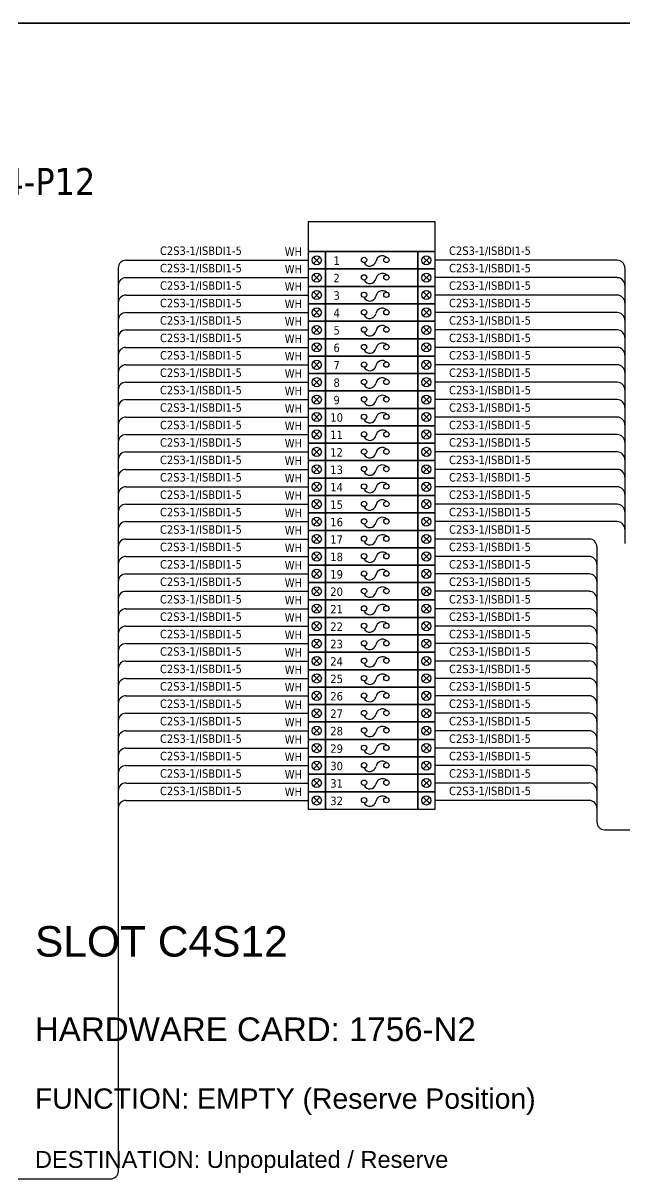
# Model space of a CAD drawing. Header units: millimetres. Extents: x 0 to 66793, y 0 to 2820.
# Drawn here: x 64185 to 64897, y 1337 to 2704 of the extents above; entities that cross this region are included whole.
import ezdxf
from ezdxf.enums import TextEntityAlignment as Align

# ---------------------------------------------------------------- set-up
doc = ezdxf.new("R2010")
doc.units = ezdxf.units.MM
doc.layers.add('HELPPOINT', color=7, linetype='Continuous')
doc.layers.add('IE-WIRE', color=7, linetype='Continuous', lineweight=25)
doc.layers.add('power', color=7, linetype='Continuous', lineweight=25)
doc.styles.get("Standard").update_dxf_attribs({"font": 'arial.ttf'})
doc.styles.add('Tahoma', font='')
doc.styles.get('Tahoma').set_extended_font_data('Tahoma')

msp = doc.modelspace()

# ---------------------------------------------------------------- linework, layer by layer
at = {"color": 1, "ltscale": 25.4}
for p, q in [((64536.7, 2427.5), (64529.1, 2419.9)), ((64529.1, 2427.5), (64536.7, 2419.9)), ((64658.8, 2427.5), (64666.5, 2419.9)), ((64666.5, 2427.5), (64658.8, 2419.9)), ((64536.7, 2406.9), (64529.1, 2399.2)), ((64529.1, 2406.9), (64536.7, 2399.2)), ((64658.8, 2406.9), (64666.5, 2399.2)), ((64666.5, 2406.9), (64658.8, 2399.2)), ((64536.7, 2386.3), (64529.1, 2378.6)), ((64529.1, 2386.3), (64536.7, 2378.6)), ((64658.8, 2386.3), (64666.5, 2378.6)), ((64666.5, 2386.3), (64658.8, 2378.6)), ((64536.7, 2365.7), (64529.1, 2358)), ((64529.1, 2365.7), (64536.7, 2358)), ((64658.8, 2365.7), (64666.5, 2358)), ((64666.5, 2365.7), (64658.8, 2358)), ((64536.7, 2345.1), (64529.1, 2337.4)), ((64529.1, 2345.1), (64536.7, 2337.4)), ((64658.8, 2345.1), (64666.5, 2337.4)), ((64666.5, 2345.1), (64658.8, 2337.4)), ((64536.7, 2324.5), (64529.1, 2316.8)), ((64529.1, 2324.5), (64536.7, 2316.8)), ((64658.8, 2324.5), (64666.5, 2316.8)), ((64666.5, 2324.5), (64658.8, 2316.8)), ((64536.7, 2303.9), (64529.1, 2296.2)), ((64529.1, 2303.9), (64536.7, 2296.2)), ((64658.8, 2303.9), (64666.5, 2296.2)), ((64666.5, 2303.9), (64658.8, 2296.2)), ((64536.7, 2283.2), (64529.1, 2275.6)), ((64529.1, 2283.2), (64536.7, 2275.6)), ((64658.8, 2283.2), (64666.5, 2275.6)), ((64666.5, 2283.2), (64658.8, 2275.6)), ((64536.7, 2262.6), (64529.1, 2255)), ((64529.1, 2262.6), (64536.7, 2255)), ((64658.8, 2262.6), (64666.5, 2255)), ((64666.5, 2262.6), (64658.8, 2255)), ((64536.7, 2242), (64529.1, 2234.3)), ((64529.1, 2242), (64536.7, 2234.3)), ((64658.8, 2242), (64666.5, 2234.3)), ((64666.5, 2242), (64658.8, 2234.3)), ((64536.7, 2221.4), (64529.1, 2213.7)), ((64529.1, 2221.4), (64536.7, 2213.7)), ((64658.8, 2221.4), (64666.5, 2213.7)), ((64666.5, 2221.4), (64658.8, 2213.7)), ((64536.7, 2200.8), (64529.1, 2193.1)), ((64529.1, 2200.8), (64536.7, 2193.1)), ((64658.8, 2200.8), (64666.5, 2193.1)), ((64666.5, 2200.8), (64658.8, 2193.1)), ((64536.7, 2180.2), (64529.1, 2172.5)), ((64529.1, 2180.2), (64536.7, 2172.5)), ((64658.8, 2180.2), (64666.5, 2172.5)), ((64666.5, 2180.2), (64658.8, 2172.5)), ((64536.7, 2159.6), (64529.1, 2151.9)), ((64529.1, 2159.6), (64536.7, 2151.9)), ((64658.8, 2159.6), (64666.5, 2151.9)), ((64666.5, 2159.6), (64658.8, 2151.9)), ((64536.7, 2139), (64529.1, 2131.3)), ((64529.1, 2139), (64536.7, 2131.3)), ((64658.8, 2139), (64666.5, 2131.3)), ((64666.5, 2139), (64658.8, 2131.3)), ((64536.7, 2118.3), (64529.1, 2110.7)), ((64529.1, 2118.3), (64536.7, 2110.7)), ((64658.8, 2118.3), (64666.5, 2110.7)), ((64666.5, 2118.3), (64658.8, 2110.7)), ((64536.7, 2097.7), (64529.1, 2090.1)), ((64529.1, 2097.7), (64536.7, 2090.1)), ((64658.8, 2097.7), (64666.5, 2090.1)), ((64666.5, 2097.7), (64658.8, 2090.1)), ((64536.7, 2077.1), (64529.1, 2069.5)), ((64529.1, 2077.1), (64536.7, 2069.5)), ((64658.8, 2077.1), (64666.5, 2069.5)), ((64666.5, 2077.1), (64658.8, 2069.5)), ((64536.7, 2056.5), (64529.1, 2048.8)), ((64529.1, 2056.5), (64536.7, 2048.8)), ((64658.8, 2056.5), (64666.5, 2048.8)), ((64666.5, 2056.5), (64658.8, 2048.8)), ((64536.7, 2035.9), (64529.1, 2028.2)), ((64529.1, 2035.9), (64536.7, 2028.2)), ((64658.8, 2035.9), (64666.5, 2028.2)), ((64666.5, 2035.9), (64658.8, 2028.2)), ((64536.7, 2015.3), (64529.1, 2007.6)), ((64529.1, 2015.3), (64536.7, 2007.6)), ((64658.8, 2015.3), (64666.5, 2007.6)), ((64666.5, 2015.3), (64658.8, 2007.6)), ((64536.7, 1994.7), (64529.1, 1987)), ((64529.1, 1994.7), (64536.7, 1987)), ((64658.8, 1994.7), (64666.5, 1987)), ((64666.5, 1994.7), (64658.8, 1987)), ((64536.7, 1974.1), (64529.1, 1966.4)), ((64529.1, 1974.1), (64536.7, 1966.4)), ((64658.8, 1974.1), (64666.5, 1966.4)), ((64666.5, 1974.1), (64658.8, 1966.4)), ((64536.7, 1953.5), (64529.1, 1945.8)), ((64529.1, 1953.5), (64536.7, 1945.8)), ((64658.8, 1953.5), (64666.5, 1945.8)), ((64666.5, 1953.5), (64658.8, 1945.8)), ((64536.7, 1932.8), (64529.1, 1925.2)), ((64529.1, 1932.8), (64536.7, 1925.2)), ((64658.8, 1932.8), (64666.5, 1925.2)), ((64666.5, 1932.8), (64658.8, 1925.2)), ((64536.7, 1912.2), (64529.1, 1904.6)), ((64529.1, 1912.2), (64536.7, 1904.6)), ((64658.8, 1912.2), (64666.5, 1904.6)), ((64666.5, 1912.2), (64658.8, 1904.6)), ((64536.7, 1891.6), (64529.1, 1883.9)), ((64529.1, 1891.6), (64536.7, 1883.9)), ((64658.8, 1891.6), (64666.5, 1883.9)), ((64666.5, 1891.6), (64658.8, 1883.9)), ((64536.7, 1871), (64529.1, 1863.3)), ((64529.1, 1871), (64536.7, 1863.3)), ((64658.8, 1871), (64666.5, 1863.3)), ((64666.5, 1871), (64658.8, 1863.3)), ((64536.7, 1850.4), (64529.1, 1842.7)), ((64529.1, 1850.4), (64536.7, 1842.7)), ((64658.8, 1850.4), (64666.5, 1842.7)), ((64666.5, 1850.4), (64658.8, 1842.7)), ((64536.7, 1829.8), (64529.1, 1822.1)), ((64529.1, 1829.8), (64536.7, 1822.1)), ((64658.8, 1829.8), (64666.5, 1822.1)), ((64666.5, 1829.8), (64658.8, 1822.1)), ((64536.7, 1809.2), (64529.1, 1801.5)), ((64529.1, 1809.2), (64536.7, 1801.5)), ((64658.8, 1809.2), (64666.5, 1801.5)), ((64666.5, 1809.2), (64658.8, 1801.5)), ((64536.7, 1788.6), (64529.1, 1780.9)), ((64529.1, 1788.6), (64536.7, 1780.9)), ((64658.8, 1788.6), (64666.5, 1780.9)), ((64666.5, 1788.6), (64658.8, 1780.9))]:
    msp.add_line(p, q, dxfattribs=at)
at = {"color": 4, "ltscale": 25.4}
msp.add_lwpolyline([(64522.6, 2434), (64672.9, 2434), (64672.9, 2469.2), (64522.6, 2469.2)], close=True, dxfattribs=at)
at = {"color": 1, "ltscale": 25.4}
for points in [[(64522.6, 2413.4), (64543.2, 2413.4), (64543.2, 2434), (64522.6, 2434)], [(64543.2, 2413.4), (64652.3, 2413.4), (64652.3, 2434), (64543.2, 2434)], [(64652.3, 2413.4), (64672.9, 2413.4), (64672.9, 2434), (64652.3, 2434)], [(64522.6, 2392.8), (64543.2, 2392.8), (64543.2, 2413.4), (64522.6, 2413.4)], [(64543.2, 2392.8), (64652.3, 2392.8), (64652.3, 2413.4), (64543.2, 2413.4)], [(64652.3, 2392.8), (64672.9, 2392.8), (64672.9, 2413.4), (64652.3, 2413.4)], [(64522.6, 2372.2), (64543.2, 2372.2), (64543.2, 2392.8), (64522.6, 2392.8)], [(64543.2, 2372.2), (64652.3, 2372.2), (64652.3, 2392.8), (64543.2, 2392.8)], [(64652.3, 2372.2), (64672.9, 2372.2), (64672.9, 2392.8), (64652.3, 2392.8)], [(64522.6, 2351.5), (64543.2, 2351.5), (64543.2, 2372.2), (64522.6, 2372.2)], [(64543.2, 2351.5), (64652.3, 2351.5), (64652.3, 2372.2), (64543.2, 2372.2)], [(64652.3, 2351.5), (64672.9, 2351.5), (64672.9, 2372.2), (64652.3, 2372.2)], [(64522.6, 2330.9), (64543.2, 2330.9), (64543.2, 2351.5), (64522.6, 2351.5)], [(64543.2, 2330.9), (64652.3, 2330.9), (64652.3, 2351.5), (64543.2, 2351.5)], [(64652.3, 2330.9), (64672.9, 2330.9), (64672.9, 2351.5), (64652.3, 2351.5)], [(64522.6, 2310.3), (64543.2, 2310.3), (64543.2, 2330.9), (64522.6, 2330.9)], [(64543.2, 2310.3), (64652.3, 2310.3), (64652.3, 2330.9), (64543.2, 2330.9)], [(64652.3, 2310.3), (64672.9, 2310.3), (64672.9, 2330.9), (64652.3, 2330.9)], [(64522.6, 2289.7), (64543.2, 2289.7), (64543.2, 2310.3), (64522.6, 2310.3)], [(64543.2, 2289.7), (64652.3, 2289.7), (64652.3, 2310.3), (64543.2, 2310.3)], [(64652.3, 2289.7), (64672.9, 2289.7), (64672.9, 2310.3), (64652.3, 2310.3)], [(64522.6, 2269.1), (64543.2, 2269.1), (64543.2, 2289.7), (64522.6, 2289.7)], [(64543.2, 2269.1), (64652.3, 2269.1), (64652.3, 2289.7), (64543.2, 2289.7)], [(64652.3, 2269.1), (64672.9, 2269.1), (64672.9, 2289.7), (64652.3, 2289.7)], [(64522.6, 2248.5), (64543.2, 2248.5), (64543.2, 2269.1), (64522.6, 2269.1)], [(64543.2, 2248.5), (64652.3, 2248.5), (64652.3, 2269.1), (64543.2, 2269.1)], [(64652.3, 2248.5), (64672.9, 2248.5), (64672.9, 2269.1), (64652.3, 2269.1)], [(64522.6, 2227.9), (64543.2, 2227.9), (64543.2, 2248.5), (64522.6, 2248.5)], [(64543.2, 2227.9), (64652.3, 2227.9), (64652.3, 2248.5), (64543.2, 2248.5)], [(64652.3, 2227.9), (64672.9, 2227.9), (64672.9, 2248.5), (64652.3, 2248.5)], [(64522.6, 2207.3), (64543.2, 2207.3), (64543.2, 2227.9), (64522.6, 2227.9)], [(64543.2, 2207.3), (64652.3, 2207.3), (64652.3, 2227.9), (64543.2, 2227.9)], [(64652.3, 2207.3), (64672.9, 2207.3), (64672.9, 2227.9), (64652.3, 2227.9)], [(64522.6, 2186.7), (64543.2, 2186.7), (64543.2, 2207.3), (64522.6, 2207.3)], [(64543.2, 2186.7), (64652.3, 2186.7), (64652.3, 2207.3), (64543.2, 2207.3)], [(64652.3, 2186.7), (64672.9, 2186.7), (64672.9, 2207.3), (64652.3, 2207.3)], [(64522.6, 2166), (64543.2, 2166), (64543.2, 2186.7), (64522.6, 2186.7)], [(64543.2, 2166), (64652.3, 2166), (64652.3, 2186.7), (64543.2, 2186.7)], [(64652.3, 2166), (64672.9, 2166), (64672.9, 2186.7), (64652.3, 2186.7)], [(64522.6, 2145.4), (64543.2, 2145.4), (64543.2, 2166), (64522.6, 2166)], [(64543.2, 2145.4), (64652.3, 2145.4), (64652.3, 2166), (64543.2, 2166)], [(64652.3, 2145.4), (64672.9, 2145.4), (64672.9, 2166), (64652.3, 2166)], [(64522.6, 2124.8), (64543.2, 2124.8), (64543.2, 2145.4), (64522.6, 2145.4)], [(64543.2, 2124.8), (64652.3, 2124.8), (64652.3, 2145.4), (64543.2, 2145.4)], [(64652.3, 2124.8), (64672.9, 2124.8), (64672.9, 2145.4), (64652.3, 2145.4)], [(64522.6, 2104.2), (64543.2, 2104.2), (64543.2, 2124.8), (64522.6, 2124.8)], [(64543.2, 2104.2), (64652.3, 2104.2), (64652.3, 2124.8), (64543.2, 2124.8)], [(64652.3, 2104.2), (64672.9, 2104.2), (64672.9, 2124.8), (64652.3, 2124.8)], [(64522.6, 2083.6), (64543.2, 2083.6), (64543.2, 2104.2), (64522.6, 2104.2)], [(64543.2, 2083.6), (64652.3, 2083.6), (64652.3, 2104.2), (64543.2, 2104.2)], [(64652.3, 2083.6), (64672.9, 2083.6), (64672.9, 2104.2), (64652.3, 2104.2)], [(64522.6, 2063), (64543.2, 2063), (64543.2, 2083.6), (64522.6, 2083.6)], [(64543.2, 2063), (64652.3, 2063), (64652.3, 2083.6), (64543.2, 2083.6)], [(64652.3, 2063), (64672.9, 2063), (64672.9, 2083.6), (64652.3, 2083.6)], [(64522.6, 2042.4), (64543.2, 2042.4), (64543.2, 2063), (64522.6, 2063)], [(64543.2, 2042.4), (64652.3, 2042.4), (64652.3, 2063), (64543.2, 2063)], [(64652.3, 2042.4), (64672.9, 2042.4), (64672.9, 2063), (64652.3, 2063)], [(64522.6, 2021.8), (64543.2, 2021.8), (64543.2, 2042.4), (64522.6, 2042.4)], [(64543.2, 2021.8), (64652.3, 2021.8), (64652.3, 2042.4), (64543.2, 2042.4)], [(64652.3, 2021.8), (64672.9, 2021.8), (64672.9, 2042.4), (64652.3, 2042.4)], [(64522.6, 2001.1), (64543.2, 2001.1), (64543.2, 2021.8), (64522.6, 2021.8)], [(64543.2, 2001.1), (64652.3, 2001.1), (64652.3, 2021.8), (64543.2, 2021.8)], [(64652.3, 2001.1), (64672.9, 2001.1), (64672.9, 2021.8), (64652.3, 2021.8)], [(64522.6, 1980.5), (64543.2, 1980.5), (64543.2, 2001.1), (64522.6, 2001.1)], [(64543.2, 1980.5), (64652.3, 1980.5), (64652.3, 2001.1), (64543.2, 2001.1)], [(64652.3, 1980.5), (64672.9, 1980.5), (64672.9, 2001.1), (64652.3, 2001.1)], [(64522.6, 1959.9), (64543.2, 1959.9), (64543.2, 1980.5), (64522.6, 1980.5)], [(64543.2, 1959.9), (64652.3, 1959.9), (64652.3, 1980.5), (64543.2, 1980.5)], [(64652.3, 1959.9), (64672.9, 1959.9), (64672.9, 1980.5), (64652.3, 1980.5)], [(64522.6, 1939.3), (64543.2, 1939.3), (64543.2, 1959.9), (64522.6, 1959.9)], [(64543.2, 1939.3), (64652.3, 1939.3), (64652.3, 1959.9), (64543.2, 1959.9)], [(64652.3, 1939.3), (64672.9, 1939.3), (64672.9, 1959.9), (64652.3, 1959.9)], [(64522.6, 1918.7), (64543.2, 1918.7), (64543.2, 1939.3), (64522.6, 1939.3)], [(64543.2, 1918.7), (64652.3, 1918.7), (64652.3, 1939.3), (64543.2, 1939.3)], [(64652.3, 1918.7), (64672.9, 1918.7), (64672.9, 1939.3), (64652.3, 1939.3)], [(64522.6, 1898.1), (64543.2, 1898.1), (64543.2, 1918.7), (64522.6, 1918.7)], [(64543.2, 1898.1), (64652.3, 1898.1), (64652.3, 1918.7), (64543.2, 1918.7)], [(64652.3, 1898.1), (64672.9, 1898.1), (64672.9, 1918.7), (64652.3, 1918.7)], [(64522.6, 1877.5), (64543.2, 1877.5), (64543.2, 1898.1), (64522.6, 1898.1)], [(64543.2, 1877.5), (64652.3, 1877.5), (64652.3, 1898.1), (64543.2, 1898.1)], [(64652.3, 1877.5), (64672.9, 1877.5), (64672.9, 1898.1), (64652.3, 1898.1)], [(64522.6, 1856.9), (64543.2, 1856.9), (64543.2, 1877.5), (64522.6, 1877.5)], [(64543.2, 1856.9), (64652.3, 1856.9), (64652.3, 1877.5), (64543.2, 1877.5)], [(64652.3, 1856.9), (64672.9, 1856.9), (64672.9, 1877.5), (64652.3, 1877.5)], [(64522.6, 1836.3), (64543.2, 1836.3), (64543.2, 1856.9), (64522.6, 1856.9)], [(64543.2, 1836.3), (64652.3, 1836.3), (64652.3, 1856.9), (64543.2, 1856.9)], [(64652.3, 1836.3), (64672.9, 1836.3), (64672.9, 1856.9), (64652.3, 1856.9)], [(64522.6, 1815.6), (64543.2, 1815.6), (64543.2, 1836.3), (64522.6, 1836.3)], [(64543.2, 1815.6), (64652.3, 1815.6), (64652.3, 1836.3), (64543.2, 1836.3)], [(64652.3, 1815.6), (64672.9, 1815.6), (64672.9, 1836.3), (64652.3, 1836.3)], [(64522.6, 1795), (64543.2, 1795), (64543.2, 1815.6), (64522.6, 1815.6)], [(64543.2, 1795), (64652.3, 1795), (64652.3, 1815.6), (64543.2, 1815.6)], [(64652.3, 1795), (64672.9, 1795), (64672.9, 1815.6), (64652.3, 1815.6)], [(64522.6, 1774.4), (64543.2, 1774.4), (64543.2, 1795), (64522.6, 1795)], [(64543.2, 1774.4), (64652.3, 1774.4), (64652.3, 1795), (64543.2, 1795)], [(64652.3, 1774.4), (64672.9, 1774.4), (64672.9, 1795), (64652.3, 1795)]]:
    msp.add_lwpolyline(points, close=True, dxfattribs=at)
for centre in [(64532.9, 2423.7), (64662.6, 2423.7), (64532.9, 2403.1), (64662.6, 2403.1), (64532.9, 2382.5), (64662.6, 2382.5), (64532.9, 2361.9), (64662.6, 2361.9), (64532.9, 2341.2), (64662.6, 2341.2), (64532.9, 2320.6), (64662.6, 2320.6), (64532.9, 2300), (64662.6, 2300), (64532.9, 2279.4), (64662.6, 2279.4), (64532.9, 2258.8), (64662.6, 2258.8), (64532.9, 2238.2), (64662.6, 2238.2), (64532.9, 2217.6), (64662.6, 2217.6), (64532.9, 2197), (64662.6, 2197), (64532.9, 2176.3), (64662.6, 2176.3), (64532.9, 2155.7), (64662.6, 2155.7), (64532.9, 2135.1), (64662.6, 2135.1), (64532.9, 2114.5), (64662.6, 2114.5), (64532.9, 2093.9), (64662.6, 2093.9), (64532.9, 2073.3), (64662.6, 2073.3), (64532.9, 2052.7), (64662.6, 2052.7), (64532.9, 2032.1), (64662.6, 2032.1), (64532.9, 2011.5), (64662.6, 2011.5), (64532.9, 1990.8), (64662.6, 1990.8), (64532.9, 1970.2), (64662.6, 1970.2), (64532.9, 1949.6), (64662.6, 1949.6), (64532.9, 1929), (64662.6, 1929), (64532.9, 1908.4), (64662.6, 1908.4), (64532.9, 1887.8), (64662.6, 1887.8), (64532.9, 1867.2), (64662.6, 1867.2), (64532.9, 1846.6), (64662.6, 1846.6), (64532.9, 1825.9), (64662.6, 1825.9), (64532.9, 1805.3), (64662.6, 1805.3), (64532.9, 1784.7), (64662.6, 1784.7)]:
    msp.add_circle(centre, 5.42, dxfattribs=at)
at = {"layer": 'HELPPOINT', "color": 4, "lineweight": 35}
msp.add_line((62899.5, 2704.2), (66792.8, 2704.2), dxfattribs=at)
msp.add_line((62899.5, 2704.2), (66792.8, 2704.2), dxfattribs=at)
at = {"layer": 'IE-WIRE', "color": 4, "ltscale": 25.4}
for p, q in [((64307.2, 2423.7), (64522.6, 2423.7)), ((64888.3, 2423.7), (64672.9, 2423.7)), ((64298.1, 2414.6), (64298.1, 1346.2)), ((64897.4, 2414.6), (64897.4, 2088.8)), ((64307.2, 2403.1), (64522.6, 2403.1)), ((64888.3, 2403.1), (64672.9, 2403.1)), ((64307.2, 2382.5), (64522.6, 2382.5)), ((64888.3, 2382.5), (64672.9, 2382.5)), ((64307.2, 2361.9), (64522.6, 2361.9)), ((64888.3, 2361.9), (64672.9, 2361.9)), ((64307.2, 2341.2), (64522.6, 2341.2)), ((64888.3, 2341.2), (64672.9, 2341.2)), ((64307.2, 2320.6), (64522.6, 2320.6)), ((64888.3, 2320.6), (64672.9, 2320.6)), ((64307.2, 2300), (64522.6, 2300)), ((64888.3, 2300), (64672.9, 2300)), ((64307.2, 2279.4), (64522.6, 2279.4)), ((64888.3, 2279.4), (64672.9, 2279.4)), ((64307.2, 2258.8), (64522.6, 2258.8)), ((64888.3, 2258.8), (64672.9, 2258.8)), ((64307.2, 2238.2), (64522.6, 2238.2)), ((64888.3, 2238.2), (64672.9, 2238.2)), ((64307.2, 2217.6), (64522.6, 2217.6)), ((64888.3, 2217.6), (64672.9, 2217.6)), ((64307.2, 2197), (64522.6, 2197)), ((64888.3, 2197), (64672.9, 2197)), ((64307.2, 2176.3), (64522.6, 2176.3)), ((64888.3, 2176.3), (64672.9, 2176.3)), ((64307.2, 2155.7), (64522.6, 2155.7)), ((64888.3, 2155.7), (64672.9, 2155.7)), ((64307.2, 2135.1), (64522.6, 2135.1)), ((64888.3, 2135.1), (64672.9, 2135.1)), ((64307.2, 2114.5), (64522.6, 2114.5)), ((64888.3, 2114.5), (64672.9, 2114.5)), ((64307.2, 2093.9), (64522.6, 2093.9)), ((64855.2, 2093.9), (64672.9, 2093.9)), ((64864.3, 2084.8), (64864.3, 1759)), ((64307.2, 2073.3), (64522.6, 2073.3)), ((64855.2, 2073.3), (64672.9, 2073.3)), ((64307.2, 2052.7), (64522.6, 2052.7)), ((64855.2, 2052.7), (64672.9, 2052.7)), ((64307.2, 2032.1), (64522.6, 2032.1)), ((64855.2, 2032.1), (64672.9, 2032.1)), ((64307.2, 2011.5), (64522.6, 2011.5)), ((64855.2, 2011.5), (64672.9, 2011.5)), ((64307.2, 1990.8), (64522.6, 1990.8)), ((64855.2, 1990.8), (64672.9, 1990.8)), ((64307.2, 1970.2), (64522.6, 1970.2)), ((64855.2, 1970.2), (64672.9, 1970.2)), ((64307.2, 1949.6), (64522.6, 1949.6)), ((64855.2, 1949.6), (64672.9, 1949.6)), ((64307.2, 1929), (64522.6, 1929)), ((64855.2, 1929), (64672.9, 1929)), ((64307.2, 1908.4), (64522.6, 1908.4)), ((64855.2, 1908.4), (64672.9, 1908.4)), ((64307.2, 1887.8), (64522.6, 1887.8)), ((64855.2, 1887.8), (64672.9, 1887.8)), ((64307.2, 1867.2), (64522.6, 1867.2)), ((64855.2, 1867.2), (64672.9, 1867.2)), ((64307.2, 1846.6), (64522.6, 1846.6)), ((64855.2, 1846.6), (64672.9, 1846.6)), ((64307.2, 1825.9), (64522.6, 1825.9)), ((64855.2, 1825.9), (64672.9, 1825.9)), ((64307.2, 1805.3), (64522.6, 1805.3)), ((64855.2, 1805.3), (64672.9, 1805.3)), ((64307.2, 1784.7), (64522.6, 1784.7)), ((64855.2, 1784.7), (64672.9, 1784.7))]:
    msp.add_line(p, q, dxfattribs=at)
at = {"layer": 'IE-WIRE', "color": 4}
for p, q in [((64873.3, 1750.1), (65139.2, 1750.1)), ((63247.6, 1337), (64289, 1337))]:
    msp.add_line(p, q, dxfattribs=at)
at = {"layer": 'IE-WIRE', "color": 4, "ltscale": 25.4}
for centre, start, end in [((64307.2, 2414.6), 90, 180), ((64888.3, 2414.6), 0, 90), ((64307.2, 2393.9), 90, 180), ((64888.3, 2393.9), 0, 90), ((64307.2, 2373.3), 90, 180), ((64888.3, 2373.3), 0, 90), ((64307.2, 2352.7), 90, 180), ((64888.3, 2352.7), 0, 90), ((64307.2, 2332.1), 90, 180), ((64888.3, 2332.1), 0, 90), ((64307.2, 2311.5), 90, 180), ((64888.3, 2311.5), 0, 90), ((64307.2, 2290.9), 90, 180), ((64888.3, 2290.9), 0, 90), ((64307.2, 2270.3), 90, 180), ((64888.3, 2270.3), 0, 90), ((64307.2, 2249.7), 90, 180), ((64888.3, 2249.7), 0, 90), ((64307.2, 2229), 90, 180), ((64888.3, 2229), 0, 90), ((64307.2, 2208.4), 90, 180), ((64888.3, 2208.4), 0, 90), ((64307.2, 2187.8), 90, 180), ((64888.3, 2187.8), 0, 90), ((64307.2, 2167.2), 90, 180), ((64888.3, 2167.2), 0, 90), ((64307.2, 2146.6), 90, 180), ((64888.3, 2146.6), 0, 90), ((64307.2, 2126), 90, 180), ((64888.3, 2126), 0, 90), ((64307.2, 2105.4), 90, 180), ((64888.3, 2105.4), 0, 90), ((64307.2, 2084.8), 90, 180), ((64855.2, 2084.8), 0, 90), ((64307.2, 2064.2), 90, 180), ((64855.2, 2064.2), 0, 90), ((64307.2, 2043.5), 90, 180), ((64855.2, 2043.5), 0, 90), ((64307.2, 2022.9), 90, 180), ((64855.2, 2022.9), 0, 90), ((64307.2, 2002.3), 90, 180), ((64855.2, 2002.3), 0, 90), ((64307.2, 1981.7), 90, 180), ((64855.2, 1981.7), 0, 90), ((64307.2, 1961.1), 90, 180), ((64855.2, 1961.1), 0, 90), ((64307.2, 1940.5), 90, 180), ((64855.2, 1940.5), 0, 90), ((64307.2, 1919.9), 90, 180), ((64855.2, 1919.9), 0, 90), ((64307.2, 1899.3), 90, 180), ((64855.2, 1899.3), 0, 90), ((64307.2, 1878.6), 90, 180), ((64855.2, 1878.6), 0, 90), ((64307.2, 1858), 90, 180), ((64855.2, 1858), 0, 90), ((64307.2, 1837.4), 90, 180), ((64855.2, 1837.4), 0, 90), ((64307.2, 1816.8), 90, 180), ((64855.2, 1816.8), 0, 90), ((64307.2, 1796.2), 90, 180), ((64855.2, 1796.2), 0, 90), ((64307.2, 1775.6), 90, 180), ((64855.2, 1775.6), 0, 90)]:
    msp.add_arc(centre, 9.14, start, end, dxfattribs=at)
at = {"layer": 'IE-WIRE', "color": 4}
for centre, radius, start, end in [((64873.3, 1759), 8.96, 180, 270), ((64289, 1346.2), 9.14, 270, 0)]:
    msp.add_arc(centre, radius, start, end, dxfattribs=at)
at = {"layer": 'power', "color": 1, "ltscale": 25.4}
for centre in [(64588.9, 2424), (64615.3, 2424), (64588.9, 2403.4), (64615.3, 2403.4), (64588.9, 2382.8), (64615.3, 2382.8), (64588.9, 2362.2), (64615.3, 2362.2), (64588.9, 2341.6), (64615.3, 2341.6), (64588.9, 2321), (64615.3, 2321), (64588.9, 2300.3), (64615.3, 2300.3), (64588.9, 2279.7), (64615.3, 2279.7), (64588.9, 2259.1), (64615.3, 2259.1), (64588.9, 2238.5), (64615.3, 2238.5), (64588.9, 2217.9), (64615.3, 2217.9), (64588.9, 2197.3), (64615.3, 2197.3), (64588.9, 2176.7), (64615.3, 2176.7), (64588.9, 2156.1), (64615.3, 2156.1), (64588.9, 2135.4), (64615.3, 2135.4), (64588.9, 2114.8), (64615.3, 2114.8), (64588.9, 2094.2), (64615.3, 2094.2), (64588.9, 2073.6), (64615.3, 2073.6), (64588.9, 2053), (64615.3, 2053), (64588.9, 2032.4), (64615.3, 2032.4), (64588.9, 2011.8), (64615.3, 2011.8), (64588.9, 1991.2), (64615.3, 1991.2), (64588.9, 1970.6), (64615.3, 1970.6), (64588.9, 1949.9), (64615.3, 1949.9), (64588.9, 1929.3), (64615.3, 1929.3), (64588.9, 1908.7), (64615.3, 1908.7), (64588.9, 1888.1), (64615.3, 1888.1), (64588.9, 1867.5), (64615.3, 1867.5), (64588.9, 1846.9), (64615.3, 1846.9), (64588.9, 1826.3), (64615.3, 1826.3), (64588.9, 1805.7), (64615.3, 1805.7), (64588.9, 1785), (64615.3, 1785)]:
    msp.add_circle(centre, 3.16, dxfattribs=at)
for centre, radius, start, end in [((64595.6, 2424.2), 7.52, 206.1634, 346.0383), ((64610.5, 2421.2), 7.66, 51.1309, 171.3254), ((64610.5, 2400.6), 7.66, 51.1309, 171.3254), ((64595.6, 2403.6), 7.52, 206.1634, 346.0383), ((64595.6, 2382.9), 7.52, 206.1634, 346.0383), ((64610.5, 2380), 7.66, 51.1309, 171.3254), ((64610.5, 2359.4), 7.66, 51.1309, 171.3254), ((64595.6, 2362.3), 7.52, 206.1634, 346.0383), ((64595.6, 2341.7), 7.52, 206.1634, 346.0383), ((64610.5, 2338.8), 7.66, 51.1309, 171.3254), ((64610.5, 2318.1), 7.66, 51.1309, 171.3254), ((64595.6, 2321.1), 7.52, 206.1634, 346.0383), ((64595.6, 2300.5), 7.52, 206.1634, 346.0383), ((64610.5, 2297.5), 7.66, 51.1309, 171.3254), ((64610.5, 2276.9), 7.66, 51.1309, 171.3254), ((64595.6, 2279.9), 7.52, 206.1634, 346.0383), ((64595.6, 2259.3), 7.52, 206.1634, 346.0383), ((64610.5, 2256.3), 7.66, 51.1309, 171.3254), ((64610.5, 2235.7), 7.66, 51.1309, 171.3254), ((64595.6, 2238.7), 7.52, 206.1634, 346.0383), ((64595.6, 2218.1), 7.52, 206.1634, 346.0383), ((64610.5, 2215.1), 7.66, 51.1309, 171.3254), ((64610.5, 2194.5), 7.66, 51.1309, 171.3254), ((64595.6, 2197.4), 7.52, 206.1634, 346.0383), ((64595.6, 2176.8), 7.52, 206.1634, 346.0383), ((64610.5, 2173.9), 7.66, 51.1309, 171.3254), ((64610.5, 2153.2), 7.66, 51.1309, 171.3254), ((64595.6, 2156.2), 7.52, 206.1634, 346.0383), ((64595.6, 2135.6), 7.52, 206.1634, 346.0383), ((64610.5, 2132.6), 7.66, 51.1309, 171.3254), ((64610.5, 2112), 7.66, 51.1309, 171.3254), ((64595.6, 2115), 7.52, 206.1634, 346.0383), ((64595.6, 2094.4), 7.52, 206.1634, 346.0383), ((64610.5, 2091.4), 7.66, 51.1309, 171.3254), ((64610.5, 2070.8), 7.66, 51.1309, 171.3254), ((64595.6, 2073.8), 7.52, 206.1634, 346.0383), ((64595.6, 2053.2), 7.52, 206.1634, 346.0383), ((64610.5, 2050.2), 7.66, 51.1309, 171.3254), ((64610.5, 2029.6), 7.66, 51.1309, 171.3254), ((64595.6, 2032.5), 7.52, 206.1634, 346.0383), ((64595.6, 2011.9), 7.52, 206.1634, 346.0383), ((64610.5, 2009), 7.66, 51.1309, 171.3254), ((64595.6, 1991.3), 7.52, 206.1634, 346.0383), ((64610.5, 1988.4), 7.66, 51.1309, 171.3254), ((64595.6, 1970.7), 7.52, 206.1634, 346.0383), ((64610.5, 1967.7), 7.66, 51.1309, 171.3254), ((64595.6, 1950.1), 7.52, 206.1634, 346.0383), ((64610.5, 1947.1), 7.66, 51.1309, 171.3254), ((64610.5, 1926.5), 7.66, 51.1309, 171.3254), ((64595.6, 1929.5), 7.52, 206.1634, 346.0383), ((64595.6, 1908.9), 7.52, 206.1634, 346.0383), ((64610.5, 1905.9), 7.66, 51.1309, 171.3254), ((64610.5, 1885.3), 7.66, 51.1309, 171.3254), ((64595.6, 1888.3), 7.52, 206.1634, 346.0383), ((64595.6, 1867.7), 7.52, 206.1634, 346.0383), ((64610.5, 1864.7), 7.66, 51.1309, 171.3254), ((64610.5, 1844.1), 7.66, 51.1309, 171.3254), ((64595.6, 1847), 7.52, 206.1634, 346.0383), ((64595.6, 1826.4), 7.52, 206.1634, 346.0383), ((64610.5, 1823.5), 7.66, 51.1309, 171.3254), ((64610.5, 1802.8), 7.66, 51.1309, 171.3254), ((64595.6, 1805.8), 7.52, 206.1634, 346.0383), ((64595.6, 1785.2), 7.52, 206.1634, 346.0383), ((64610.5, 1782.2), 7.66, 51.1309, 171.3254)]:
    msp.add_arc(centre, radius, start, end, dxfattribs=at)

# ---------------------------------------------------------------- texts
at = {"color": 2, "style": 'Tahoma'}
msp.add_text('=CA4+MCP-M4-P12', height=32, dxfattribs=at).set_placement((64082.9, 2516.8), align=Align.MIDDLE_CENTER)
at = {"color": 4, "style": 'Tahoma'}
for s, height, p in [('C2S3-1/ISBDI1-5', 9.949, (64347.4, 2430)), ('WH', 9.95, (64495, 2428.9)), ('C2S3-1/ISBDI1-5', 9.949, (64689.4, 2430)), ('C2S3-1/ISBDI1-5', 9.949, (64347.4, 2409.4)), ('WH', 9.95, (64495, 2408.3)), ('C2S3-1/ISBDI1-5', 9.949, (64689.4, 2409.4)), ('C2S3-1/ISBDI1-5', 9.949, (64347.4, 2388.8)), ('WH', 9.95, (64495, 2387.7)), ('C2S3-1/ISBDI1-5', 9.949, (64689.4, 2388.8)), ('C2S3-1/ISBDI1-5', 9.949, (64347.4, 2368.1)), ('WH', 9.95, (64495, 2367.1)), ('C2S3-1/ISBDI1-5', 9.949, (64689.4, 2368.1)), ('C2S3-1/ISBDI1-5', 9.949, (64347.4, 2347.5)), ('WH', 9.95, (64495, 2346.5)), ('C2S3-1/ISBDI1-5', 9.949, (64689.4, 2347.5)), ('C2S3-1/ISBDI1-5', 9.949, (64347.4, 2326.9)), ('WH', 9.95, (64495, 2325.9)), ('C2S3-1/ISBDI1-5', 9.949, (64689.4, 2326.9)), ('C2S3-1/ISBDI1-5', 9.949, (64347.4, 2306.3)), ('WH', 9.95, (64495, 2305.3)), ('C2S3-1/ISBDI1-5', 9.949, (64689.4, 2306.3)), ('C2S3-1/ISBDI1-5', 9.949, (64347.4, 2285.7)), ('WH', 9.95, (64495, 2284.7)), ('C2S3-1/ISBDI1-5', 9.949, (64689.4, 2285.7)), ('C2S3-1/ISBDI1-5', 9.949, (64347.4, 2265.1)), ('WH', 9.95, (64495, 2264.1)), ('C2S3-1/ISBDI1-5', 9.949, (64689.4, 2265.1)), ('C2S3-1/ISBDI1-5', 9.949, (64347.4, 2244.5)), ('WH', 9.95, (64495, 2243.4)), ('C2S3-1/ISBDI1-5', 9.949, (64689.4, 2244.5)), ('C2S3-1/ISBDI1-5', 9.949, (64347.4, 2223.9)), ('WH', 9.95, (64495, 2222.8)), ('C2S3-1/ISBDI1-5', 9.949, (64689.4, 2223.9)), ('C2S3-1/ISBDI1-5', 9.949, (64347.4, 2203.2)), ('WH', 9.95, (64495, 2202.2)), ('C2S3-1/ISBDI1-5', 9.949, (64689.4, 2203.2)), ('C2S3-1/ISBDI1-5', 9.949, (64347.4, 2182.6)), ('WH', 9.95, (64495, 2181.6)), ('C2S3-1/ISBDI1-5', 9.949, (64689.4, 2182.6)), ('C2S3-1/ISBDI1-5', 9.949, (64347.4, 2162)), ('WH', 9.95, (64495, 2161)), ('C2S3-1/ISBDI1-5', 9.949, (64689.4, 2162)), ('C2S3-1/ISBDI1-5', 9.949, (64347.4, 2141.4)), ('WH', 9.95, (64495, 2140.4)), ('C2S3-1/ISBDI1-5', 9.949, (64689.4, 2141.4)), ('C2S3-1/ISBDI1-5', 9.949, (64347.4, 2120.8)), ('WH', 9.95, (64495, 2119.8)), ('C2S3-1/ISBDI1-5', 9.949, (64689.4, 2120.8)), ('C2S3-1/ISBDI1-5', 9.949, (64347.4, 2100.2)), ('WH', 9.95, (64495, 2099.2)), ('C2S3-1/ISBDI1-5', 9.949, (64689.4, 2100.2)), ('C2S3-1/ISBDI1-5', 9.949, (64347.4, 2079.6)), ('WH', 9.95, (64495, 2078.5)), ('C2S3-1/ISBDI1-5', 9.949, (64689.4, 2079.6)), ('C2S3-1/ISBDI1-5', 9.949, (64347.4, 2059)), ('WH', 9.95, (64495, 2057.9)), ('C2S3-1/ISBDI1-5', 9.949, (64689.4, 2059)), ('C2S3-1/ISBDI1-5', 9.949, (64347.4, 2038.4)), ('WH', 9.95, (64495, 2037.3)), ('C2S3-1/ISBDI1-5', 9.949, (64689.4, 2038.4)), ('C2S3-1/ISBDI1-5', 9.949, (64347.4, 2017.7)), ('WH', 9.95, (64495, 2016.7)), ('C2S3-1/ISBDI1-5', 9.949, (64689.4, 2017.7)), ('C2S3-1/ISBDI1-5', 9.949, (64347.4, 1997.1)), ('WH', 9.95, (64495, 1996.1)), ('C2S3-1/ISBDI1-5', 9.949, (64689.4, 1997.1)), ('C2S3-1/ISBDI1-5', 9.949, (64347.4, 1976.5)), ('WH', 9.95, (64495, 1975.5)), ('C2S3-1/ISBDI1-5', 9.949, (64689.4, 1976.5)), ('C2S3-1/ISBDI1-5', 9.949, (64347.4, 1955.9)), ('WH', 9.95, (64495, 1954.9)), ('C2S3-1/ISBDI1-5', 9.949, (64689.4, 1955.9)), ('C2S3-1/ISBDI1-5', 9.949, (64347.4, 1935.3)), ('WH', 9.95, (64495, 1934.3)), ('C2S3-1/ISBDI1-5', 9.949, (64689.4, 1935.3)), ('C2S3-1/ISBDI1-5', 9.949, (64347.4, 1914.7)), ('WH', 9.95, (64495, 1913.6)), ('C2S3-1/ISBDI1-5', 9.949, (64689.4, 1914.7)), ('C2S3-1/ISBDI1-5', 9.949, (64347.4, 1894.1)), ('WH', 9.95, (64495, 1893)), ('C2S3-1/ISBDI1-5', 9.949, (64689.4, 1894.1)), ('C2S3-1/ISBDI1-5', 9.949, (64347.4, 1873.5)), ('WH', 9.95, (64495, 1872.4)), ('C2S3-1/ISBDI1-5', 9.949, (64689.4, 1873.5)), ('C2S3-1/ISBDI1-5', 9.949, (64347.4, 1852.8)), ('WH', 9.95, (64495, 1851.8)), ('C2S3-1/ISBDI1-5', 9.949, (64689.4, 1852.8)), ('C2S3-1/ISBDI1-5', 9.949, (64347.4, 1832.2)), ('WH', 9.95, (64495, 1831.2)), ('C2S3-1/ISBDI1-5', 9.949, (64689.4, 1832.2)), ('C2S3-1/ISBDI1-5', 9.949, (64347.4, 1811.6)), ('WH', 9.95, (64495, 1810.6)), ('C2S3-1/ISBDI1-5', 9.949, (64689.4, 1811.6)), ('C2S3-1/ISBDI1-5', 9.949, (64347.4, 1791)), ('WH', 9.95, (64495, 1790)), ('C2S3-1/ISBDI1-5', 9.949, (64689.4, 1791))]:
    msp.add_text(s, height=height, dxfattribs=at).set_placement(p)
at = {"color": 2}
msp.add_text('SLOT C4S12', height=36, dxfattribs=at).set_placement((64199.5, 1600))
at = {"color": 3}
msp.add_text('HARDWARE CARD: 1756-N2', height=28, dxfattribs=at).set_placement((64199.5, 1500))
at = {"color": 7}
msp.add_text('FUNCTION: EMPTY (Reserve Position)', height=24, dxfattribs=at).set_placement((64199.5, 1420))
at = {"color": 8}
msp.add_text('DESTINATION: Unpopulated / Reserve', height=20, dxfattribs=at).set_placement((64199.5, 1350))
at = {"layer": 'power', "color": 7, "style": 'Tahoma'}
for s, p in [('1', (64556.4, 2423.2)), ('2', (64556.4, 2402.6)), ('3', (64556.4, 2382)), ('4', (64556.4, 2361.3)), ('5', (64556.4, 2340.7)), ('6', (64556.4, 2320.1)), ('7', (64556.4, 2299.5)), ('8', (64556.4, 2278.9)), ('9', (64556.4, 2258.3)), ('10', (64556.4, 2237.7)), ('11', (64556.4, 2217.1)), ('12', (64556.4, 2196.4)), ('13', (64556.4, 2175.8)), ('14', (64556.4, 2155.2)), ('15', (64556.4, 2134.6)), ('16', (64556.4, 2114)), ('17', (64556.4, 2093.4)), ('18', (64556.4, 2072.8)), ('19', (64556.4, 2052.2)), ('20', (64556.4, 2031.6)), ('21', (64556.4, 2010.9)), ('22', (64556.4, 1990.3)), ('23', (64556.4, 1969.7)), ('24', (64556.4, 1949.1)), ('25', (64556.4, 1928.5)), ('26', (64556.4, 1907.9)), ('27', (64556.4, 1887.3)), ('28', (64556.4, 1866.7)), ('29', (64556.4, 1846)), ('30', (64556.4, 1825.4)), ('31', (64556.4, 1804.8)), ('32', (64556.4, 1784.2))]:
    msp.add_text(s, height=9.97, dxfattribs=at).set_placement(p, align=Align.MIDDLE_CENTER)

doc.saveas('drawing.dxf')
